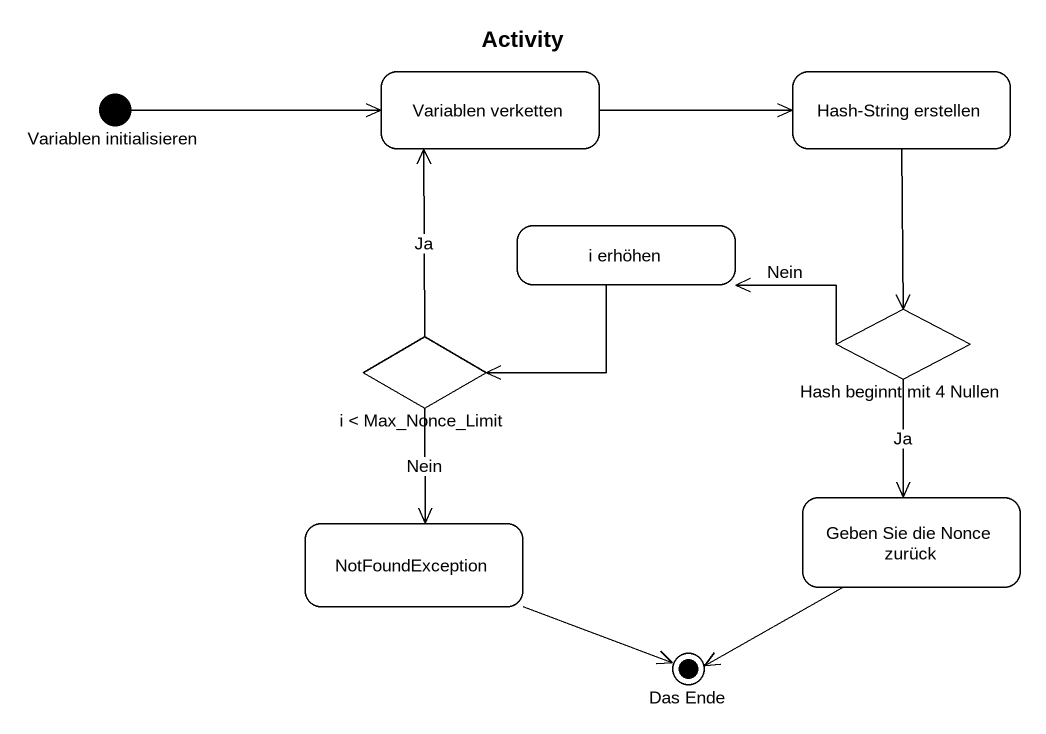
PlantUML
@startuml
title Activity
hide empty description
state "Variablen initialisieren" as Variablen_initialisieren <<start>>
state "Variablen verketten" as Variablen_verketten
state "Hash-String erstellen" as Hash_String_erstellen
state "i erhöhen" as i_erhöhen
state "i < Max_Nonce_Limit" as i_Max_Nonce_Limit <<choice>>
state "Hash beginnt mit 4 Nullen" as Hash_beginnt_mit_4_Nullen <<choice>>
state NotFoundException
state "Geben Sie die Nonce zurück" as Geben_Sie_die_Nonce_zurück
state "Das Ende" as Das_Ende <<end>>
Variablen_initialisieren -right-> Variablen_verketten
Variablen_verketten -right-> Hash_String_erstellen
Hash_String_erstellen --> Hash_beginnt_mit_4_Nullen
i_erhöhen -left-> i_Max_Nonce_Limit
i_Max_Nonce_Limit -up-> Variablen_verketten : Ja
i_Max_Nonce_Limit --> NotFoundException : Nein
Hash_beginnt_mit_4_Nullen -left-> i_erhöhen : Nein
Hash_beginnt_mit_4_Nullen --> Geben_Sie_die_Nonce_zurück : Ja
NotFoundException -right-> Das_Ende
Geben_Sie_die_Nonce_zurück -left-> Das_Ende
@enduml
